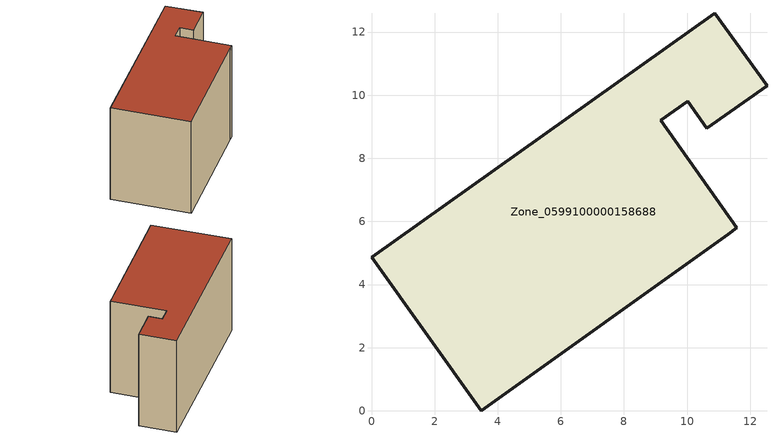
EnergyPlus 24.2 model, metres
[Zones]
Zone_0599100000158688
 floor ground (C_G): 3.47,0 0,4.86 10.88,12.6 12.53,10.3 10.62,8.95 10.02,9.81 9.17,9.21 11.58,5.79 11.31,5.6 z0
 wall outside (C_F): 10.02,9.81 10.62,8.95 12.53,10.3 10.88,12.6 0,4.86 3.47,0 11.31,5.6 11.58,5.79 9.17,9.21 10.02,9.81 z0:7.83
 roof outside (C_R): 3.47,0 11.31,5.6 11.58,5.79 9.17,9.21 10.02,9.81 10.62,8.95 12.53,10.3 10.88,12.6 0,4.86 z7.83
[BUILDING]
Pand.0599100000158688: North Axis=0; Terrain=City; Loads Convergence Tolerance Value=0.04; Temperature Convergence Tolerance Value=0.4; Solar Distribution=FullExterior; Maximum Number of Warmup Days=25; Minimum Number of Warmup Days=1
[Site:Location]
Rotterdam.The.Hague.AP_ZH_NLD Design_Conditions: Latitude=51.96; Longitude=4.45; Time Zone=1; Elevation=-4.5
[SITE:GROUNDTEMPERATURE:BUILDINGSURFACE]
18, 18, 18, 18, 18, 18, 18, 18, 18, 18, 18, 18
[MATERIAL] Thermal Absorptance=0.9; Solar Absorptance=0.7; Visible Absorptance=0.7
Name | Roughness | Thickness | Conductivity | Density | Specific Heat
G.TC.1975-1991 | MediumSmooth | 0.15 | 0.288461 | 540 | 1210
F.TC.1975-1991 | Rough | 0.3 | 0.230769 | 1920 | 840
R.TC.1975-1991 | MediumRough | 0.2 | 0.153846 | 1500 | 1000
[CONSTRUCTION]
C_G: G.TC.1975-1991
C_F: F.TC.1975-1991
C_R: R.TC.1975-1991
[ZONE]
Zone_0599100000158688: Type=1; Multiplier=1; Ceiling Height=Autocalculate; Volume=Autocalculate; Floor Area=autocalculate; Part of Total Floor Area=Yes
[ZONEINFILTRATION:DESIGNFLOWRATE]
Infil_Zone_0599100000158688: Zone or ZoneList or Space or SpaceList=Zone_0599100000158688; Schedule=AlwaysOn; Design Flow Rate Calculation Method=Flow/Area; Flow Rate per Floor Area=0.003; Constant Term Coefficient=1; Temperature Term Coefficient=0; Velocity Term Coefficient=0; Velocity Squared Term Coefficient=0
[HVACTEMPLATE:ZONE:IDEALLOADSAIRSYSTEM]
Zone_0599100000158688: Maximum Heating Supply Air Temperature=50; Minimum Cooling Supply Air Temperature=13; Maximum Heating Supply Air Humidity Ratio=0.0156; Minimum Cooling Supply Air Humidity Ratio=0.0077; Heating Limit=NoLimit; Cooling Limit=NoLimit; Dehumidification Control Type=ConstantSensibleHeatRatio; Cooling Sensible Heat Ratio=0.7; Dehumidification Setpoint=60; Humidification Control Type=None; Humidification Setpoint=30; Outdoor Air Method=None; Outdoor Air Flow Rate per Person=0.00944; Outdoor Air Flow Rate per Zone Floor Area=0; Outdoor Air Flow Rate per Zone=0; Demand Controlled Ventilation Type=None; Outdoor Air Economizer Type=NoEconomizer; Heat Recovery Type=None; Sensible Heat Recovery Effectiveness=0.7; Latent Heat Recovery Effectiveness=0.65
[ZONECONTROL:THERMOSTAT]
ThermostatControl_Zone_0599100000158688: Zone or ZoneList=Zone_0599100000158688; Control Type Schedule=DualSetpointControlType; Control 1=Thermostat_Zone_0599100000158688; Temperature Difference Between Cutout And Setpoint=0
[THERMOSTATSETPOINT:DUALSETPOINT]
Thermostat_Zone_0599100000158688: Heating Setpoint Temperature Schedule=HeatingSetpoint_Zone_0599100000158688; Cooling Setpoint Temperature Schedule=CoolingSetpoint_Zone_0599100000158688
[SCHEDULE:COMPACT]
HeatingSetpoint_Zone_0599100000158688: Through: 12/31, For: AllDays, Until: 24:00, 21
CoolingSetpoint_Zone_0599100000158688: Through: 12/31, For: AllDays, Until: 24:00, 24
DualSetpointControlType: Through: 12/31, For: AllDays, Until: 24:00, 4
AlwaysOn: Through: 12/31, For: AllDays, Until: 24:00, 1
